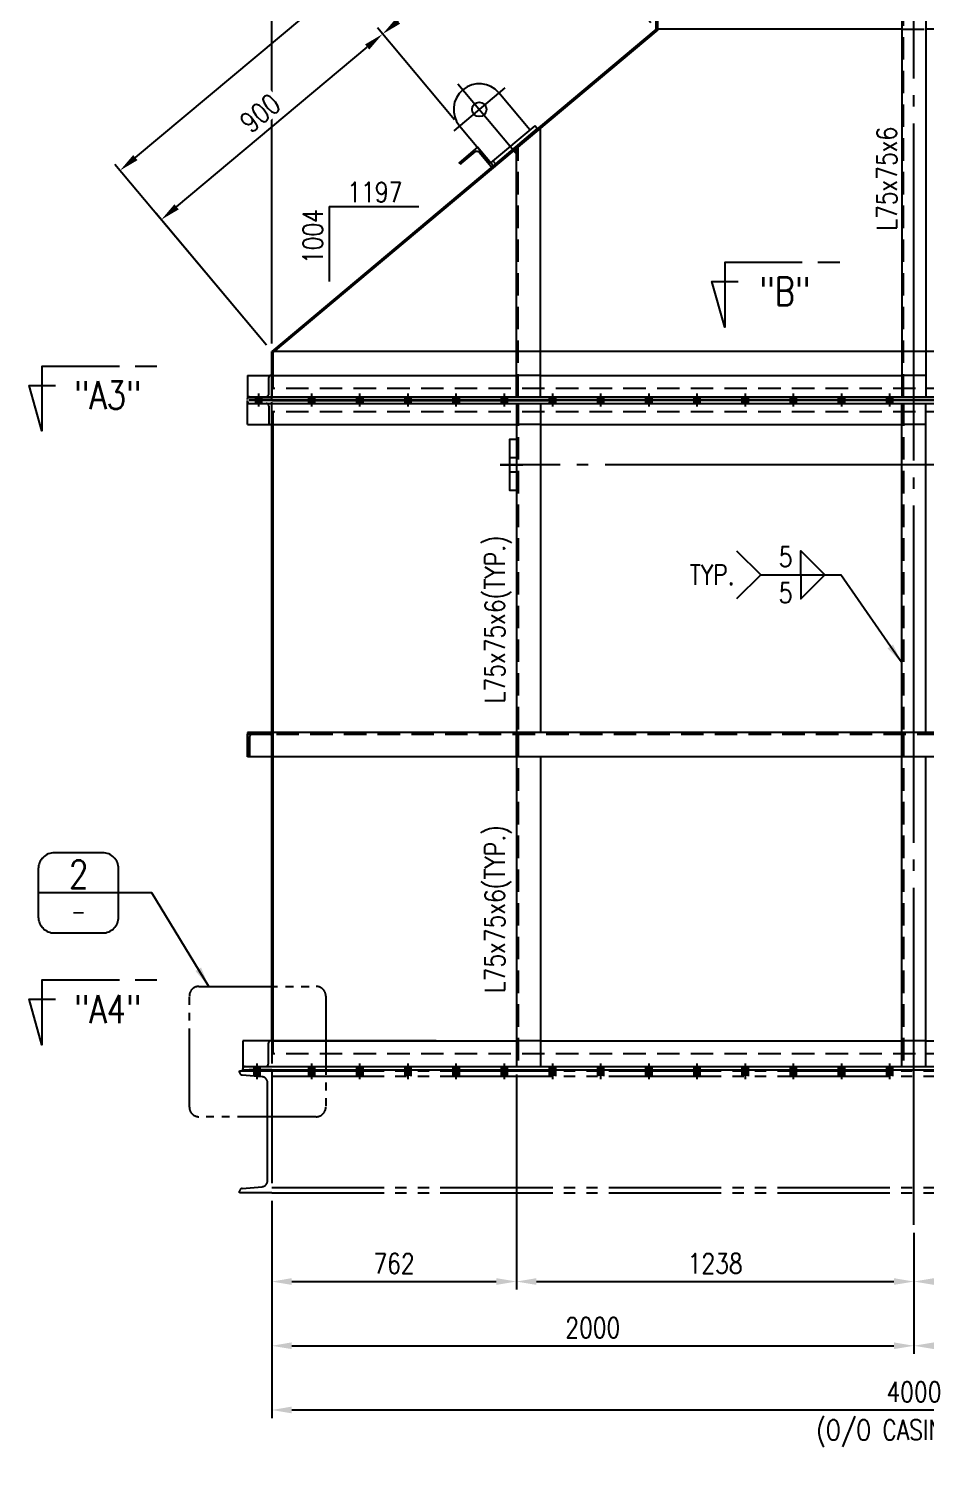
# Model space of a CAD drawing. Header units: millimetres. Extents: x 0 to 134087, y -49114 to 20834.
# Drawn here: x 30949 to 33742, y -42336 to -37818 of the extents above; entities that cross this region are included whole.
import ezdxf
from ezdxf.enums import TextEntityAlignment as Align

# ---------------------------------------------------------------- set-up
doc = ezdxf.new("R2010")
doc.units = ezdxf.units.MM
doc.header["$LTSCALE"] = 35
for name, pattern in [('JNK-CENTER', [34, 30, -1.5, 1, -1.5]), ('JNK-HIDDEN', [3, 2, -1]), ('JNK-PHANTOM', [15, 10, -1, 1, -1, 1, -1]), ('PH2', [15, 10, -1, 1, -1, 1, -1])]:
    doc.linetypes.add(name, pattern=pattern)
for name, color, linetype in [('CEN-R', 1, 'JNK-CENTER'), ('CON-C', 4, 'Continuous'), ('CON-G', 3, 'Continuous'), ('CON-W', 7, 'Continuous'), ('CON-Y', 2, 'Continuous'), ('det', 2, 'PH2'), ('Dim-W', 7, 'Continuous'), ('HID-Y', 2, 'JNK-HIDDEN'), ('PHA-M', 6, 'JNK-PHANTOM'), ('STL-OBJT', 7, 'Continuous'), ('TXT-Y', 2, 'Continuous'), ('TXTD-Y', 2, 'Continuous'), ('TXTN-G', 3, 'Continuous'), ('TXTT-C', 4, 'Continuous')]:
    doc.layers.add(name, color=color, linetype=linetype)
doc.styles.add('SIMPLEX', font='simplex.shx', dxfattribs={"width": 0.8})
doc.dimstyles.new('DIM25', dxfattribs={"dimscale": 25, "dimtxt": 2.5, "dimasz": 2.5, "dimexe": 1, "dimexo": 1, "dimgap": 1, "dimtad": 1, "dimdec": 1, "dimdsep": 46, "dimtxsty": 'SIMPLEX', "dimcen": 0, "dimclrt": 2, "dimazin": 2, "dimtfac": 1, "dimtdec": 1, "dimtix": 1, "dimtmove": 2, "dimatfit": 0, "dimfxl": 0.18, "dimtolj": 1, "dimtzin": 0, "dimarcsym": 0})

# ---------------------------------------------------------------- blocks, each defined once
blk = doc.blocks.new('A$C4895520B')
at = {"layer": 'CEN-R'}
for p, q in [((0, 254), (0, -33.4)), ((104, 150), (-104, 150))]:
    blk.add_line(p, q, dxfattribs=at)
at = {"layer": 'CON-G'}
for p, q in [((-80, 150), (-80, 0)), ((80, 0), (80, 150)), ((99.9, 0), (-80, 0)), ((99.9, -12), (99.9, 0)), ((-70, 0), (-70, -12)), ((99.9, -12), (-70, -12))]:
    blk.add_line(p, q, dxfattribs=at)
blk.add_circle((0, 150), 22.5, dxfattribs=at)
blk.add_arc((0, 150), 80, 0, 180, dxfattribs=at)
blk = doc.blocks.new('*D2397')
at = {"layer": 'DEFPOINTS', "color": 0, "transparency": 16777216}
for p in [(31704.7, -41441.4), (35704.7, -41441.3), (35704.7, -42118.2)]:
    blk.add_point(p, dxfattribs=at)
at = {"layer": 'Dim-W', "color": 0, "lineweight": -2, "transparency": 16777216}
for p, q in [((31704.7, -41466.4), (31704.7, -42143.2)), ((35704.7, -41466.3), (35704.7, -42143.2)), ((31767.2, -42118.2), (35642.2, -42118.2))]:
    blk.add_line(p, q, dxfattribs=at)
at = {"layer": 'Dim-W', "color": 0, "transparency": 16777216}
for points in [[(31767.2, -42107.7), (31767.2, -42128.6), (31704.7, -42118.2)], [(35642.2, -42107.7), (35642.2, -42128.6), (35704.7, -42118.2)]]:
    blk.add_solid(points, dxfattribs=at)
at = {"layer": 'Dim-W', "color": 2, "transparency": 16777216, "char_height": 62.5, "attachment_point": 5, "style": 'SIMPLEX'}
for s, insert in [('\\A1;4000', (33704.7, -42061.9)), ('\\A1;(O/O CASING PL.)', (33704.7, -42190.8))]:
    blk.add_mtext(s, dxfattribs=dict(at, insert=insert))
blk = doc.blocks.new('SECMARK2')
at = {"layer": 'TXTT-C'}
blk.add_line((0, 0), (-2.72, 0), dxfattribs=at)
blk.add_lwpolyline([(-4.67, 0), (-14.32, 0), (-14.32, 8.05), (-15.93, 2.38), (-12.63, 2.38)], dxfattribs=at)
at = {"layer": 'TXTT-C', "style": 'SIMPLEX', "width": 1.17}
blk.add_attdef('TAG', text='', height=3.5, dxfattribs=at).set_placement((-7.82, 1.36), align=Align.CENTER)
blk = doc.blocks.new('*D2288')
at = {"layer": 'DEFPOINTS', "color": 0, "transparency": 16777216}
for p in [(32466.7, -41048.7), (31704.7, -41441.7), (32466.7, -41718.2)]:
    blk.add_point(p, dxfattribs=at)
at = {"layer": 'Dim-W', "color": 0, "lineweight": -2, "transparency": 16777216}
for p, q in [((32466.7, -41073.7), (32466.7, -41743.2)), ((31704.7, -41466.7), (31704.7, -41743.2)), ((31767.2, -41718.2), (32404.2, -41718.2))]:
    blk.add_line(p, q, dxfattribs=at)
at = {"layer": 'Dim-W', "color": 0, "transparency": 16777216}
for points in [[(31767.2, -41707.7), (31767.2, -41728.6), (31704.7, -41718.2)], [(32404.2, -41707.7), (32404.2, -41728.6), (32466.7, -41718.2)]]:
    blk.add_solid(points, dxfattribs=at)
at = {"layer": 'Dim-W', "color": 2, "transparency": 16777216, "insert": (32085.7, -41661.9), "char_height": 62.5, "attachment_point": 5, "style": 'SIMPLEX'}
blk.add_mtext('\\A1;762', dxfattribs=at)
blk = doc.blocks.new('*D2289')
at = {"layer": 'DEFPOINTS', "color": 0, "transparency": 16777216}
for p in [(32466.7, -41048.7), (33704.7, -41541.7), (33704.7, -41718.2)]:
    blk.add_point(p, dxfattribs=at)
at = {"layer": 'Dim-W', "color": 0, "lineweight": -2, "transparency": 16777216}
for p, q in [((32466.7, -41073.7), (32466.7, -41743.2)), ((33704.7, -41566.7), (33704.7, -41743.2)), ((32529.2, -41718.2), (33642.2, -41718.2))]:
    blk.add_line(p, q, dxfattribs=at)
at = {"layer": 'Dim-W', "color": 0, "transparency": 16777216}
for points in [[(32529.2, -41707.7), (32529.2, -41728.6), (32466.7, -41718.2)], [(33642.2, -41707.7), (33642.2, -41728.6), (33704.7, -41718.2)]]:
    blk.add_solid(points, dxfattribs=at)
at = {"layer": 'Dim-W', "color": 2, "transparency": 16777216, "insert": (33085.7, -41661.9), "char_height": 62.5, "attachment_point": 5, "style": 'SIMPLEX'}
blk.add_mtext('\\A1;1238', dxfattribs=at)
blk = doc.blocks.new('*D2291')
at = {"layer": 'DEFPOINTS', "color": 0, "transparency": 16777216}
for p in [(34942.7, -41048.7), (33704.7, -41541.7), (33704.7, -41718.2)]:
    blk.add_point(p, dxfattribs=at)
at = {"layer": 'Dim-W', "color": 0, "lineweight": -2, "transparency": 16777216}
for p, q in [((34942.7, -41073.7), (34942.7, -41743.2)), ((33704.7, -41566.7), (33704.7, -41743.2)), ((34880.2, -41718.2), (33767.2, -41718.2))]:
    blk.add_line(p, q, dxfattribs=at)
at = {"layer": 'Dim-W', "color": 0, "transparency": 16777216}
for points in [[(33767.2, -41707.7), (33767.2, -41728.6), (33704.7, -41718.2)], [(34880.2, -41707.7), (34880.2, -41728.6), (34942.7, -41718.2)]]:
    blk.add_solid(points, dxfattribs=at)
at = {"layer": 'Dim-W', "color": 2, "transparency": 16777216, "insert": (34323.7, -41661.9), "char_height": 62.5, "attachment_point": 5, "style": 'SIMPLEX'}
blk.add_mtext('\\A1;1238', dxfattribs=at)
blk = doc.blocks.new('*D2292')
at = {"layer": 'DEFPOINTS', "color": 0, "transparency": 16777216}
for p in [(31704.7, -41441.7), (33704.7, -41541.7), (33704.7, -41918.2)]:
    blk.add_point(p, dxfattribs=at)
at = {"layer": 'Dim-W', "color": 0, "lineweight": -2, "transparency": 16777216}
for p, q in [((31704.7, -41466.7), (31704.7, -41943.2)), ((33704.7, -41566.7), (33704.7, -41943.2)), ((31767.2, -41918.2), (33642.2, -41918.2))]:
    blk.add_line(p, q, dxfattribs=at)
at = {"layer": 'Dim-W', "color": 0, "transparency": 16777216}
for points in [[(31767.2, -41907.7), (31767.2, -41928.6), (31704.7, -41918.2)], [(33642.2, -41907.7), (33642.2, -41928.6), (33704.7, -41918.2)]]:
    blk.add_solid(points, dxfattribs=at)
at = {"layer": 'Dim-W', "color": 2, "transparency": 16777216, "insert": (32704.7, -41861.9), "char_height": 62.5, "attachment_point": 5, "style": 'SIMPLEX'}
blk.add_mtext('\\A1;2000', dxfattribs=at)
blk = doc.blocks.new('*D2293')
at = {"layer": 'DEFPOINTS', "color": 0, "transparency": 16777216}
for p in [(35704.7, -41441.7), (33704.7, -41541.7), (33704.7, -41918.2)]:
    blk.add_point(p, dxfattribs=at)
at = {"layer": 'Dim-W', "color": 0, "lineweight": -2, "transparency": 16777216}
for p, q in [((35704.7, -41466.7), (35704.7, -41943.2)), ((33704.7, -41566.7), (33704.7, -41943.2)), ((35642.2, -41918.2), (33767.2, -41918.2))]:
    blk.add_line(p, q, dxfattribs=at)
at = {"layer": 'Dim-W', "color": 0, "transparency": 16777216}
for points in [[(33767.2, -41907.7), (33767.2, -41928.6), (33704.7, -41918.2)], [(35642.2, -41907.7), (35642.2, -41928.6), (35704.7, -41918.2)]]:
    blk.add_solid(points, dxfattribs=at)
at = {"layer": 'Dim-W', "color": 2, "transparency": 16777216, "insert": (34704.7, -41861.9), "char_height": 62.5, "attachment_point": 5, "style": 'SIMPLEX'}
blk.add_mtext('\\A1;2000', dxfattribs=at)
blk = doc.blocks.new('*D2294')
at = {"layer": 'DEFPOINTS', "color": 0, "transparency": 16777216}
for p in [(32557.7, -37407.6), (32901.7, -37817.7), (32289.8, -38119.5)]:
    blk.add_point(p, dxfattribs=at)
at = {"layer": 'Dim-W', "color": 0, "lineweight": -2, "transparency": 16777216}
for p, q in [((32885.6, -37798.5), (32541.6, -37388.4)), ((32097.8, -37793.3), (32509.8, -37447.8)), ((32273.7, -38100.3), (32033.9, -37814.3))]:
    blk.add_line(p, q, dxfattribs=at)
at = {"layer": 'Dim-W', "color": 0, "transparency": 16777216}
for points in [[(32503.1, -37439.8), (32516.5, -37455.7), (32557.7, -37407.6)], [(32091.1, -37785.4), (32104.5, -37801.3), (32049.9, -37833.5)]]:
    blk.add_solid(points, dxfattribs=at)
at = {"layer": 'Dim-W', "color": 2, "transparency": 16777216, "insert": (32267.7, -37577.4), "char_height": 62.5, "attachment_point": 5, "rotation": 39.9887, "style": 'SIMPLEX', "bg_fill": 3, "box_fill_scale": 1.1, "bg_fill_color": 256, "bg_fill_true_color": 13158600, "bg_fill_transparency": 0}
blk.add_mtext('\\A1;663', dxfattribs=at)
blk = doc.blocks.new('*D2295')
at = {"layer": 'DEFPOINTS', "color": 0, "transparency": 16777216}
for p in [(32429.2, -37254.4), (32901.7, -37817.7), (31704.7, -38821.7)]:
    blk.add_point(p, dxfattribs=at)
at = {"layer": 'Dim-W', "color": 0, "lineweight": -2, "transparency": 16777216}
for p, q in [((32885.6, -37798.5), (32413.1, -37235.2)), ((31280.1, -38218.2), (32381.3, -37294.5)), ((31688.6, -38802.5), (31216.1, -38239.2))]:
    blk.add_line(p, q, dxfattribs=at)
at = {"layer": 'Dim-W', "color": 0, "transparency": 16777216}
for points in [[(32374.6, -37286.5), (32388, -37302.5), (32429.2, -37254.4)], [(31273.4, -38210.2), (31286.8, -38226.2), (31232.2, -38258.4)]]:
    blk.add_solid(points, dxfattribs=at)
at = {"layer": 'Dim-W', "color": 2, "transparency": 16777216, "insert": (31794.5, -37713.3), "char_height": 62.5, "attachment_point": 5, "rotation": 39.9887, "style": 'SIMPLEX', "bg_fill": 3, "box_fill_scale": 1.1, "bg_fill_color": 256, "bg_fill_true_color": 13158600, "bg_fill_transparency": 0}
blk.add_mtext('\\A1;1562', dxfattribs=at)
blk = doc.blocks.new('det-tag')
at = {"layer": 'CON-Y'}
blk.add_line((5, 0), (-5, 0), dxfattribs=at)
blk.add_lwpolyline([(-3, -5), (3, -5, 0.414214), (5, -3), (5, 3, 0.414214), (3, 5), (-3, 5, 0.414214), (-5, 3), (-5, -3, 0.414214)], format="xyb", close=True, dxfattribs=at)
at = {"layer": 'CON-G', "style": 'SIMPLEX', "width": 0.8}
blk.add_attdef('TAG', text='', height=3.5, dxfattribs=at).set_placement((0.02, 0.58), align=Align.CENTER)
at = {"layer": 'CON-Y', "style": 'SIMPLEX', "width": 0.8}
blk.add_attdef('-8888', text='', height=2, dxfattribs=at).set_placement((0, -3.34), align=Align.CENTER)
blk = doc.blocks.new('*D2301')
at = {"layer": 'DEFPOINTS', "color": 0, "transparency": 16777216}
for p in [(31704.7, -35053.1), (32901.7, -35641.7), (31704.7, -38821.7)]:
    blk.add_point(p, dxfattribs=at)
at = {"layer": 'Dim-W', "color": 0, "lineweight": -2, "transparency": 16777216}
for p, q in [((31704.7, -38796.7), (31704.7, -35028.1)), ((32839.2, -35053.1), (31767.2, -35053.1)), ((32901.7, -35616.7), (32901.7, -35028.1))]:
    blk.add_line(p, q, dxfattribs=at)
at = {"layer": 'Dim-W', "color": 0, "transparency": 16777216}
for points in [[(31767.2, -35042.7), (31767.2, -35063.5), (31704.7, -35053.1)], [(32839.2, -35042.7), (32839.2, -35063.5), (32901.7, -35053.1)]]:
    blk.add_solid(points, dxfattribs=at)
at = {"layer": 'Dim-W', "color": 2, "transparency": 16777216, "insert": (32303.2, -34996.8), "char_height": 62.5, "attachment_point": 5, "style": 'SIMPLEX', "bg_fill": 3, "box_fill_scale": 1.1, "bg_fill_color": 256, "bg_fill_true_color": 13158600, "bg_fill_transparency": 0}
blk.add_mtext('\\A1;1197', dxfattribs=at)
blk = doc.blocks.new('*D2302')
at = {"layer": 'DEFPOINTS', "color": 0, "transparency": 16777216}
for p in [(32049.9, -37833.5), (32289.8, -38119.5), (31704.7, -38821.7)]:
    blk.add_point(p, dxfattribs=at)
at = {"layer": 'Dim-W', "color": 0, "lineweight": -2, "transparency": 16777216}
for p, q in [((32273.7, -38100.3), (32033.9, -37814.3)), ((31408.6, -38371.4), (32002, -37873.7)), ((31688.6, -38802.5), (31344.6, -38392.4))]:
    blk.add_line(p, q, dxfattribs=at)
at = {"layer": 'Dim-W', "color": 0, "transparency": 16777216}
for points in [[(31995.4, -37865.7), (32008.7, -37881.6), (32049.9, -37833.5)], [(31401.9, -38363.4), (31415.3, -38379.4), (31360.7, -38411.6)]]:
    blk.add_solid(points, dxfattribs=at)
at = {"layer": 'Dim-W', "color": 2, "transparency": 16777216, "insert": (31669.2, -38079.4), "char_height": 62.5, "attachment_point": 5, "rotation": 39.9887, "style": 'SIMPLEX', "bg_fill": 3, "box_fill_scale": 1.1, "bg_fill_color": 256, "bg_fill_true_color": 13158600, "bg_fill_transparency": 0}
blk.add_mtext('\\A1;900', dxfattribs=at)

msp = doc.modelspace()

# ---------------------------------------------------------------- hatches: boundary and pattern name
at = {"layer": 'CON-W'}
h = msp.add_hatch(color=256, dxfattribs=at)
h.paths.add_polyline_path([(31674.1806, -38962.6754), (31655.1806, -38962.6754), (31655.1806, -38971.6754), (31674.1806, -38971.6754)])
h.paths.add_polyline_path([(31674.1806, -38974.6754), (31655.1806, -38974.6754), (31655.1806, -38983.6754), (31674.1806, -38983.6754)])
h = msp.add_hatch(color=256, dxfattribs=at)
h.paths.add_polyline_path([(31839.1806, -38962.6754), (31820.1806, -38962.6754), (31820.1806, -38971.6754), (31839.1806, -38971.6754)])
h.paths.add_polyline_path([(31839.1806, -38974.6754), (31820.1806, -38974.6754), (31820.1806, -38983.6754), (31839.1806, -38983.6754)])
h = msp.add_hatch(color=256, dxfattribs=at)
h.paths.add_polyline_path([(31989.1806, -38962.6754), (31970.1806, -38962.6754), (31970.1806, -38971.6754), (31989.1806, -38971.6754)])
h.paths.add_polyline_path([(31989.1806, -38974.6754), (31970.1806, -38974.6754), (31970.1806, -38983.6754), (31989.1806, -38983.6754)])
h = msp.add_hatch(color=256, dxfattribs=at)
h.paths.add_polyline_path([(32139.1806, -38962.6754), (32120.1806, -38962.6754), (32120.1806, -38971.6754), (32139.1806, -38971.6754)])
h.paths.add_polyline_path([(32139.1806, -38974.6754), (32120.1806, -38974.6754), (32120.1806, -38983.6754), (32139.1806, -38983.6754)])
h = msp.add_hatch(color=256, dxfattribs=at)
h.paths.add_polyline_path([(32289.1806, -38962.6754), (32270.1806, -38962.6754), (32270.1806, -38971.6754), (32289.1806, -38971.6754)])
h.paths.add_polyline_path([(32289.1806, -38974.6754), (32270.1806, -38974.6754), (32270.1806, -38983.6754), (32289.1806, -38983.6754)])
h = msp.add_hatch(color=256, dxfattribs=at)
h.paths.add_polyline_path([(32439.1806, -38962.6754), (32420.1806, -38962.6754), (32420.1806, -38971.6754), (32439.1806, -38971.6754)])
h.paths.add_polyline_path([(32439.1806, -38974.6754), (32420.1806, -38974.6754), (32420.1806, -38983.6754), (32439.1806, -38983.6754)])
h = msp.add_hatch(color=256, dxfattribs=at)
h.paths.add_polyline_path([(32589.1806, -38962.6754), (32570.1806, -38962.6754), (32570.1806, -38971.6754), (32589.1806, -38971.6754)])
h.paths.add_polyline_path([(32589.1806, -38974.6754), (32570.1806, -38974.6754), (32570.1806, -38983.6754), (32589.1806, -38983.6754)])
h = msp.add_hatch(color=256, dxfattribs=at)
h.paths.add_polyline_path([(32739.1806, -38962.6754), (32720.1806, -38962.6754), (32720.1806, -38971.6754), (32739.1806, -38971.6754)])
h.paths.add_polyline_path([(32739.1806, -38974.6754), (32720.1806, -38974.6754), (32720.1806, -38983.6754), (32739.1806, -38983.6754)])
h = msp.add_hatch(color=256, dxfattribs=at)
h.paths.add_polyline_path([(32889.1806, -38962.6754), (32870.1806, -38962.6754), (32870.1806, -38971.6754), (32889.1806, -38971.6754)])
h.paths.add_polyline_path([(32889.1806, -38974.6754), (32870.1806, -38974.6754), (32870.1806, -38983.6754), (32889.1806, -38983.6754)])
h = msp.add_hatch(color=256, dxfattribs=at)
h.paths.add_polyline_path([(33039.1806, -38962.6754), (33020.1806, -38962.6754), (33020.1806, -38971.6754), (33039.1806, -38971.6754)])
h.paths.add_polyline_path([(33039.1806, -38974.6754), (33020.1806, -38974.6754), (33020.1806, -38983.6754), (33039.1806, -38983.6754)])
h = msp.add_hatch(color=256, dxfattribs=at)
h.paths.add_polyline_path([(33189.1806, -38962.6754), (33170.1806, -38962.6754), (33170.1806, -38971.6754), (33189.1806, -38971.6754)])
h.paths.add_polyline_path([(33189.1806, -38974.6754), (33170.1806, -38974.6754), (33170.1806, -38983.6754), (33189.1806, -38983.6754)])
h = msp.add_hatch(color=256, dxfattribs=at)
h.paths.add_polyline_path([(33339.1806, -38962.6754), (33320.1806, -38962.6754), (33320.1806, -38971.6754), (33339.1806, -38971.6754)])
h.paths.add_polyline_path([(33339.1806, -38974.6754), (33320.1806, -38974.6754), (33320.1806, -38983.6754), (33339.1806, -38983.6754)])
h = msp.add_hatch(color=256, dxfattribs=at)
h.paths.add_polyline_path([(33489.1806, -38962.6754), (33470.1806, -38962.6754), (33470.1806, -38971.6754), (33489.1806, -38971.6754)])
h.paths.add_polyline_path([(33489.1806, -38974.6754), (33470.1806, -38974.6754), (33470.1806, -38983.6754), (33489.1806, -38983.6754)])
h = msp.add_hatch(color=256, dxfattribs=at)
h.paths.add_polyline_path([(33639.1806, -38962.6754), (33620.1806, -38962.6754), (33620.1806, -38971.6754), (33639.1806, -38971.6754)])
h.paths.add_polyline_path([(33639.1806, -38974.6754), (33620.1806, -38974.6754), (33620.1806, -38983.6754), (33639.1806, -38983.6754)])
at = {"layer": 'Dim-W'}
h = msp.add_hatch(color=256, dxfattribs=at)
h.paths.add_polyline_path([(31659.6806, -41048.6754), (31650.1806, -41048.6754), (31650.1806, -41058.6754), (31659.6806, -41058.6754)])
h.paths.add_polyline_path([(31669.1806, -41048.6754), (31659.6806, -41048.6754), (31659.6806, -41058.6754), (31669.1806, -41058.6754)])
h.paths.add_polyline_path([(31659.6806, -41061.6754), (31650.1806, -41061.6754), (31650.1806, -41078.3504), (31659.6806, -41079.1815)])
h.paths.add_polyline_path([(31669.1806, -41061.6754), (31659.6806, -41061.6754), (31659.6806, -41079.1815), (31669.1806, -41080.0127)])
h = msp.add_hatch(color=256, dxfattribs=at)
h.paths.add_polyline_path([(31829.6806, -41048.6754), (31820.1806, -41048.6754), (31820.1806, -41058.6754), (31829.6806, -41058.6754)])
h.paths.add_polyline_path([(31839.1806, -41048.6754), (31829.6806, -41048.6754), (31829.6806, -41058.6754), (31839.1806, -41058.6754)])
h.paths.add_polyline_path([(31829.6806, -41061.6754), (31820.1806, -41061.6754), (31820.1806, -41078.1754), (31829.6806, -41078.1754)])
h.paths.add_polyline_path([(31839.1806, -41061.6754), (31829.6806, -41061.6754), (31829.6806, -41078.1754), (31839.1806, -41078.1754)])
h = msp.add_hatch(color=256, dxfattribs=at)
h.paths.add_polyline_path([(31979.6806, -41048.6754), (31970.1806, -41048.6754), (31970.1806, -41058.6754), (31979.6806, -41058.6754)])
h.paths.add_polyline_path([(31989.1806, -41048.6754), (31979.6806, -41048.6754), (31979.6806, -41058.6754), (31989.1806, -41058.6754)])
h.paths.add_polyline_path([(31979.6806, -41061.6754), (31970.1806, -41061.6754), (31970.1806, -41078.1754), (31979.6806, -41078.1754)])
h.paths.add_polyline_path([(31989.1806, -41061.6754), (31979.6806, -41061.6754), (31979.6806, -41078.1754), (31989.1806, -41078.1754)])
h = msp.add_hatch(color=256, dxfattribs=at)
h.paths.add_polyline_path([(32129.6806, -41048.6754), (32120.1806, -41048.6754), (32120.1806, -41058.6754), (32129.6806, -41058.6754)])
h.paths.add_polyline_path([(32139.1806, -41048.6754), (32129.6806, -41048.6754), (32129.6806, -41058.6754), (32139.1806, -41058.6754)])
h.paths.add_polyline_path([(32129.6806, -41061.6754), (32120.1806, -41061.6754), (32120.1806, -41078.1754), (32129.6806, -41078.1754)])
h.paths.add_polyline_path([(32139.1806, -41061.6754), (32129.6806, -41061.6754), (32129.6806, -41078.1754), (32139.1806, -41078.1754)])
h = msp.add_hatch(color=256, dxfattribs=at)
h.paths.add_polyline_path([(32279.6806, -41048.6754), (32270.1806, -41048.6754), (32270.1806, -41058.6754), (32279.6806, -41058.6754)])
h.paths.add_polyline_path([(32289.1806, -41048.6754), (32279.6806, -41048.6754), (32279.6806, -41058.6754), (32289.1806, -41058.6754)])
h.paths.add_polyline_path([(32279.6806, -41061.6754), (32270.1806, -41061.6754), (32270.1806, -41078.1754), (32279.6806, -41078.1754)])
h.paths.add_polyline_path([(32289.1806, -41061.6754), (32279.6806, -41061.6754), (32279.6806, -41078.1754), (32289.1806, -41078.1754)])
h = msp.add_hatch(color=256, dxfattribs=at)
h.paths.add_polyline_path([(32429.6806, -41048.6754), (32420.1806, -41048.6754), (32420.1806, -41058.6754), (32429.6806, -41058.6754)])
h.paths.add_polyline_path([(32439.1806, -41048.6754), (32429.6806, -41048.6754), (32429.6806, -41058.6754), (32439.1806, -41058.6754)])
h.paths.add_polyline_path([(32429.6806, -41061.6754), (32420.1806, -41061.6754), (32420.1806, -41078.1754), (32429.6806, -41078.1754)])
h.paths.add_polyline_path([(32439.1806, -41061.6754), (32429.6806, -41061.6754), (32429.6806, -41078.1754), (32439.1806, -41078.1754)])
h = msp.add_hatch(color=256, dxfattribs=at)
h.paths.add_polyline_path([(32579.6806, -41048.6754), (32570.1806, -41048.6754), (32570.1806, -41058.6754), (32579.6806, -41058.6754)])
h.paths.add_polyline_path([(32589.1806, -41048.6754), (32579.6806, -41048.6754), (32579.6806, -41058.6754), (32589.1806, -41058.6754)])
h.paths.add_polyline_path([(32579.6806, -41061.6754), (32570.1806, -41061.6754), (32570.1806, -41078.1754), (32579.6806, -41078.1754)])
h.paths.add_polyline_path([(32589.1806, -41061.6754), (32579.6806, -41061.6754), (32579.6806, -41078.1754), (32589.1806, -41078.1754)])
h = msp.add_hatch(color=256, dxfattribs=at)
h.paths.add_polyline_path([(32729.6806, -41048.6754), (32720.1806, -41048.6754), (32720.1806, -41058.6754), (32729.6806, -41058.6754)])
h.paths.add_polyline_path([(32739.1806, -41048.6754), (32729.6806, -41048.6754), (32729.6806, -41058.6754), (32739.1806, -41058.6754)])
h.paths.add_polyline_path([(32729.6806, -41061.6754), (32720.1806, -41061.6754), (32720.1806, -41078.1754), (32729.6806, -41078.1754)])
h.paths.add_polyline_path([(32739.1806, -41061.6754), (32729.6806, -41061.6754), (32729.6806, -41078.1754), (32739.1806, -41078.1754)])
h = msp.add_hatch(color=256, dxfattribs=at)
h.paths.add_polyline_path([(32879.6806, -41048.6754), (32870.1806, -41048.6754), (32870.1806, -41058.6754), (32879.6806, -41058.6754)])
h.paths.add_polyline_path([(32889.1806, -41048.6754), (32879.6806, -41048.6754), (32879.6806, -41058.6754), (32889.1806, -41058.6754)])
h.paths.add_polyline_path([(32879.6806, -41061.6754), (32870.1806, -41061.6754), (32870.1806, -41078.1754), (32879.6806, -41078.1754)])
h.paths.add_polyline_path([(32889.1806, -41061.6754), (32879.6806, -41061.6754), (32879.6806, -41078.1754), (32889.1806, -41078.1754)])
h = msp.add_hatch(color=256, dxfattribs=at)
h.paths.add_polyline_path([(33029.6806, -41048.6754), (33020.1806, -41048.6754), (33020.1806, -41058.6754), (33029.6806, -41058.6754)])
h.paths.add_polyline_path([(33039.1806, -41048.6754), (33029.6806, -41048.6754), (33029.6806, -41058.6754), (33039.1806, -41058.6754)])
h.paths.add_polyline_path([(33029.6806, -41061.6754), (33020.1806, -41061.6754), (33020.1806, -41078.1754), (33029.6806, -41078.1754)])
h.paths.add_polyline_path([(33039.1806, -41061.6754), (33029.6806, -41061.6754), (33029.6806, -41078.1754), (33039.1806, -41078.1754)])
h = msp.add_hatch(color=256, dxfattribs=at)
h.paths.add_polyline_path([(33179.6806, -41048.6754), (33170.1806, -41048.6754), (33170.1806, -41058.6754), (33179.6806, -41058.6754)])
h.paths.add_polyline_path([(33189.1806, -41048.6754), (33179.6806, -41048.6754), (33179.6806, -41058.6754), (33189.1806, -41058.6754)])
h.paths.add_polyline_path([(33179.6806, -41061.6754), (33170.1806, -41061.6754), (33170.1806, -41078.1754), (33179.6806, -41078.1754)])
h.paths.add_polyline_path([(33189.1806, -41061.6754), (33179.6806, -41061.6754), (33179.6806, -41078.1754), (33189.1806, -41078.1754)])
h = msp.add_hatch(color=256, dxfattribs=at)
h.paths.add_polyline_path([(33329.6806, -41048.6754), (33320.1806, -41048.6754), (33320.1806, -41058.6754), (33329.6806, -41058.6754)])
h.paths.add_polyline_path([(33339.1806, -41048.6754), (33329.6806, -41048.6754), (33329.6806, -41058.6754), (33339.1806, -41058.6754)])
h.paths.add_polyline_path([(33329.6806, -41061.6754), (33320.1806, -41061.6754), (33320.1806, -41078.1754), (33329.6806, -41078.1754)])
h.paths.add_polyline_path([(33339.1806, -41061.6754), (33329.6806, -41061.6754), (33329.6806, -41078.1754), (33339.1806, -41078.1754)])
h = msp.add_hatch(color=256, dxfattribs=at)
h.paths.add_polyline_path([(33479.6806, -41048.6754), (33470.1806, -41048.6754), (33470.1806, -41058.6754), (33479.6806, -41058.6754)])
h.paths.add_polyline_path([(33489.1806, -41048.6754), (33479.6806, -41048.6754), (33479.6806, -41058.6754), (33489.1806, -41058.6754)])
h.paths.add_polyline_path([(33479.6806, -41061.6754), (33470.1806, -41061.6754), (33470.1806, -41078.1754), (33479.6806, -41078.1754)])
h.paths.add_polyline_path([(33489.1806, -41061.6754), (33479.6806, -41061.6754), (33479.6806, -41078.1754), (33489.1806, -41078.1754)])
h = msp.add_hatch(color=256, dxfattribs=at)
h.paths.add_polyline_path([(33629.6806, -41048.6754), (33620.1806, -41048.6754), (33620.1806, -41058.6754), (33629.6806, -41058.6754)])
h.paths.add_polyline_path([(33639.1806, -41048.6754), (33629.6806, -41048.6754), (33629.6806, -41058.6754), (33639.1806, -41058.6754)])
h.paths.add_polyline_path([(33629.6806, -41061.6754), (33620.1806, -41061.6754), (33620.1806, -41078.1754), (33629.6806, -41078.1754)])
h.paths.add_polyline_path([(33639.1806, -41061.6754), (33629.6806, -41061.6754), (33629.6806, -41078.1754), (33639.1806, -41078.1754)])

# ---------------------------------------------------------------- linework, layer by layer
for points in [[(33352.4913, -39517.61), (33352.4913, -39442.61), (33427.4913, -39517.61)], [(33352.4913, -39517.61), (33352.4913, -39592.61), (33427.4913, -39517.61)]]:
    msp.add_lwpolyline(points)
at = {"layer": 'CEN-R'}
for p, q in [((33704.6806, -41541.6754), (33704.6806, -35466.6754)), ((31664.6806, -38993.6754), (31664.6806, -38952.6754)), ((31829.6806, -38993.6754), (31829.6806, -38952.6754)), ((31979.6806, -38993.6754), (31979.6806, -38952.6754)), ((32129.6806, -38993.6754), (32129.6806, -38952.6754)), ((32279.6806, -38993.6754), (32279.6806, -38952.6754)), ((32429.6806, -38993.6754), (32429.6806, -38952.6754)), ((32579.6806, -38993.6754), (32579.6806, -38952.6754)), ((32729.6806, -38993.6754), (32729.6806, -38952.6754)), ((32879.6806, -38993.6754), (32879.6806, -38952.6754)), ((33029.6806, -38993.6754), (33029.6806, -38952.6754)), ((33179.6806, -38993.6754), (33179.6806, -38952.6754)), ((33329.6806, -38993.6754), (33329.6806, -38952.6754)), ((33479.6806, -38993.6754), (33479.6806, -38952.6754)), ((33629.6806, -38993.6754), (33629.6806, -38952.6754)), ((32416.6806, -39174.6754), (32486.6806, -39174.6754)), ((34982.6806, -39174.6754), (32416.6806, -39174.6754)), ((31659.6806, -41087.6754), (31659.6806, -41039.6754)), ((31829.6806, -41088.1754), (31829.6806, -41039.6754)), ((31979.6806, -41088.1754), (31979.6806, -41039.6754)), ((32129.6806, -41088.1754), (32129.6806, -41039.6754)), ((32279.6806, -41088.1754), (32279.6806, -41039.6754)), ((32429.6806, -41088.1754), (32429.6806, -41039.6754)), ((32579.6806, -41088.1754), (32579.6806, -41039.6754)), ((32729.6806, -41088.1754), (32729.6806, -41039.6754)), ((32879.6806, -41088.1754), (32879.6806, -41039.6754)), ((33029.6806, -41088.1754), (33029.6806, -41039.6754)), ((33179.6806, -41088.1754), (33179.6806, -41039.6754)), ((33329.6806, -41088.1754), (33329.6806, -41039.6754)), ((33479.6806, -41088.1754), (33479.6806, -41039.6754)), ((33629.6806, -41088.1754), (33629.6806, -41039.6754))]:
    msp.add_line(p, q, dxfattribs=at)
at = {"layer": 'CON-G'}
for p, q in [((33666.6806, -37626.6754), (33666.6806, -38962.6754)), ((33741.6806, -37626.6754), (33741.6806, -38962.6754)), ((32901.6806, -37817.6754), (32901.6806, -37692.6754)), ((32906.6806, -37820.0075), (32906.6806, -37692.6754)), ((32901.6806, -37817.6754), (31704.6806, -38821.6754)), ((33666.6806, -37817.6754), (32901.6806, -37817.6754)), ((34507.6806, -37817.6754), (33741.6806, -37817.6754)), ((32906.6806, -37820.0075), (31709.6806, -38824.0075)), ((32541.6806, -38962.6754), (32541.6806, -38119.6303)), ((32466.6806, -38962.6754), (32466.6806, -38182.5376)), ((31704.6806, -38971.6754), (31704.6806, -38821.6754)), ((32466.6806, -38821.6754), (31704.6806, -38821.6754)), ((31709.6806, -38896.6754), (31709.6806, -38824.0075)), ((33666.6806, -38821.6754), (32541.6806, -38821.6754)), ((34113.6184, -38821.6754), (33741.6806, -38821.6754)), ((31629.6806, -38896.6754), (32466.6806, -38896.6754)), ((31629.6806, -38896.6754), (31629.6806, -38971.6754)), ((32541.6806, -38896.6754), (33666.6806, -38896.6754)), ((31704.6806, -38936.6754), (31709.6806, -38936.6754)), ((31629.6806, -38962.6754), (35279.6806, -38962.6754)), ((31629.6806, -39049.6754), (31629.6806, -38974.6754)), ((31629.6806, -38983.6754), (35279.6806, -38983.6754)), ((31704.6806, -38962.6754), (35704.6806, -38962.6754)), ((31704.6806, -38971.6754), (35704.6806, -38971.6754)), ((35704.6806, -38974.6754), (31704.6806, -38974.6754)), ((35598.6616, -38974.6754), (31704.6806, -38974.6754)), ((31704.6806, -38974.6754), (32564.6806, -38974.6754)), ((31704.6806, -38983.6754), (35704.6806, -38983.6754)), ((32466.6806, -38983.6754), (32466.6806, -40008.6754)), ((32541.6806, -38983.6754), (32541.6806, -40008.6754)), ((33666.6806, -40008.6754), (33666.6806, -38983.6754)), ((33741.6806, -40008.6754), (33741.6806, -38983.6754)), ((31704.6806, -40968.6754), (31704.6806, -39009.6754)), ((31629.6806, -39049.6754), (32466.6806, -39049.6754)), ((31709.6806, -40968.6754), (31709.6806, -39049.6754)), ((32541.6806, -39049.6754), (33666.6806, -39049.6754)), ((35779.6806, -40008.6754), (31629.6806, -40008.6754)), ((31629.6806, -40008.6754), (31629.6806, -40083.6754)), ((35779.6806, -40083.6754), (31629.6806, -40083.6754)), ((32466.6806, -40083.6754), (32466.6806, -41048.6754)), ((32541.6806, -40083.6754), (32541.6806, -41048.6754)), ((33666.6806, -41048.6754), (33666.6806, -40083.6754)), ((33741.6806, -41048.6754), (33741.6806, -40083.6754)), ((32216.6806, -40968.6754), (31614.6806, -40968.6754)), ((31614.6806, -40968.6754), (31614.6806, -41058.6754)), ((31704.6806, -40968.6754), (32466.6806, -40968.6754)), ((32541.6806, -40968.6754), (33666.6806, -40968.6754)), ((33741.6806, -40968.6754), (34867.6806, -40968.6754)), ((31614.6806, -41048.6754), (35794.6806, -41048.6754)), ((31614.6806, -41058.6754), (35794.6806, -41058.6754))]:
    msp.add_line(p, q, dxfattribs=at)
msp.add_lwpolyline([(32345.7032, -38186.1196), (32288.2404, -38234.3174), (32289.5256, -38235.8497, 0.414213562), (32295.1609, -38236.3438), (32338.4495, -38200.0349, -0.414213562), (32350.4244, -38201.0849), (32386.7334, -38244.3736, 0.414213562), (32392.3686, -38244.8677), (32393.9009, -38243.5825)], format="xyb", close=True, dxfattribs=at)
msp.add_lwpolyline([(32466.6806, -39094.6754), (32466.6806, -39254.6754), (32446.6806, -39254.6754), (32446.6806, -39094.6754)], close=True, dxfattribs=at)
at = {"layer": 'CON-W'}
msp.add_line((33227.4913, -39517.61), (33477.4913, -39517.61), dxfattribs=at)
msp.add_lwpolyline([(33152.4913, -39442.61), (33227.4913, -39517.61), (33152.4913, -39592.61)], dxfattribs=at)
at = {"layer": 'det', "ltscale": 0.7}
msp.add_lwpolyline([(31478.3075, -40799.0925), (31843.2223, -40799.0925, -0.414213562), (31873.2223, -40829.0925), (31873.2223, -41175.0268, -0.414213562), (31843.2223, -41205.0268), (31478.3075, -41205.0268, -0.414213562), (31448.3075, -41175.0268), (31448.3075, -40829.0925, -0.414213562)], format="xyb", close=True, dxfattribs=at)
at = {"layer": 'HID-Y'}
for p, q in [((33672.6806, -38962.6754), (33672.6806, -37626.6754)), ((33666.6806, -37817.6754), (33741.6806, -37817.6754)), ((32472.6806, -38962.6754), (32472.6806, -38177.505)), ((32541.6806, -38821.6754), (32466.6806, -38821.6754)), ((33741.6806, -38821.6754), (33666.6806, -38821.6754)), ((31709.6806, -38936.6754), (31709.6806, -38896.6754)), ((32541.6806, -38896.6754), (32466.6806, -38896.6754)), ((33741.6806, -38896.6754), (33666.6806, -38896.6754)), ((35704.6806, -38936.6754), (31704.6806, -38936.6754)), ((31655.1806, -38971.6754), (31655.1806, -38962.6754)), ((31655.1806, -38983.6754), (31655.1806, -38974.6754)), ((31674.1806, -38971.6754), (31674.1806, -38962.6754)), ((31674.1806, -38983.6754), (31674.1806, -38974.6754)), ((31820.1806, -38971.6754), (31820.1806, -38962.6754)), ((31820.1806, -38983.6754), (31820.1806, -38974.6754)), ((31839.1806, -38971.6754), (31839.1806, -38962.6754)), ((31839.1806, -38983.6754), (31839.1806, -38974.6754)), ((31970.1806, -38971.6754), (31970.1806, -38962.6754)), ((31970.1806, -38983.6754), (31970.1806, -38974.6754)), ((31989.1806, -38971.6754), (31989.1806, -38962.6754)), ((31989.1806, -38983.6754), (31989.1806, -38974.6754)), ((32120.1806, -38971.6754), (32120.1806, -38962.6754)), ((32120.1806, -38983.6754), (32120.1806, -38974.6754)), ((32139.1806, -38971.6754), (32139.1806, -38962.6754)), ((32139.1806, -38983.6754), (32139.1806, -38974.6754)), ((32270.1806, -38971.6754), (32270.1806, -38962.6754)), ((32270.1806, -38983.6754), (32270.1806, -38974.6754)), ((32289.1806, -38971.6754), (32289.1806, -38962.6754)), ((32289.1806, -38983.6754), (32289.1806, -38974.6754)), ((32420.1806, -38971.6754), (32420.1806, -38962.6754)), ((32420.1806, -38983.6754), (32420.1806, -38974.6754)), ((32439.1806, -38971.6754), (32439.1806, -38962.6754)), ((32439.1806, -38983.6754), (32439.1806, -38974.6754)), ((32472.6806, -38983.6754), (32472.6806, -40008.6754)), ((32570.1806, -38971.6754), (32570.1806, -38962.6754)), ((32570.1806, -38983.6754), (32570.1806, -38974.6754)), ((32589.1806, -38971.6754), (32589.1806, -38962.6754)), ((32589.1806, -38983.6754), (32589.1806, -38974.6754)), ((32720.1806, -38971.6754), (32720.1806, -38962.6754)), ((32720.1806, -38983.6754), (32720.1806, -38974.6754)), ((32739.1806, -38971.6754), (32739.1806, -38962.6754)), ((32739.1806, -38983.6754), (32739.1806, -38974.6754)), ((32870.1806, -38971.6754), (32870.1806, -38962.6754)), ((32870.1806, -38983.6754), (32870.1806, -38974.6754)), ((32889.1806, -38971.6754), (32889.1806, -38962.6754)), ((32889.1806, -38983.6754), (32889.1806, -38974.6754)), ((33020.1806, -38971.6754), (33020.1806, -38962.6754)), ((33020.1806, -38983.6754), (33020.1806, -38974.6754)), ((33039.1806, -38971.6754), (33039.1806, -38962.6754)), ((33039.1806, -38983.6754), (33039.1806, -38974.6754)), ((33170.1806, -38971.6754), (33170.1806, -38962.6754)), ((33170.1806, -38983.6754), (33170.1806, -38974.6754)), ((33189.1806, -38971.6754), (33189.1806, -38962.6754)), ((33189.1806, -38983.6754), (33189.1806, -38974.6754)), ((33320.1806, -38971.6754), (33320.1806, -38962.6754)), ((33320.1806, -38983.6754), (33320.1806, -38974.6754)), ((33339.1806, -38971.6754), (33339.1806, -38962.6754)), ((33339.1806, -38983.6754), (33339.1806, -38974.6754)), ((33470.1806, -38971.6754), (33470.1806, -38962.6754)), ((33470.1806, -38983.6754), (33470.1806, -38974.6754)), ((33489.1806, -38971.6754), (33489.1806, -38962.6754)), ((33489.1806, -38983.6754), (33489.1806, -38974.6754)), ((33620.1806, -38971.6754), (33620.1806, -38962.6754)), ((33620.1806, -38983.6754), (33620.1806, -38974.6754)), ((33639.1806, -38971.6754), (33639.1806, -38962.6754)), ((33639.1806, -38983.6754), (33639.1806, -38974.6754)), ((33672.6806, -38983.6754), (33672.6806, -40008.6754)), ((35704.6806, -39009.6754), (31704.6806, -39009.6754)), ((31709.6806, -39049.6754), (31709.6806, -39009.6754)), ((32541.6806, -39049.6754), (32466.6806, -39049.6754)), ((33741.6806, -39049.6754), (33666.6806, -39049.6754)), ((32446.6806, -39152.1754), (32466.6806, -39152.1754)), ((32446.6806, -39197.1754), (32466.6806, -39197.1754)), ((35779.6806, -40014.6754), (31629.6806, -40014.6754)), ((31704.6806, -40083.6754), (31704.6806, -40008.6754)), ((31709.6806, -40083.6754), (31709.6806, -40008.6754)), ((32466.6806, -40083.6754), (32466.6806, -40014.6754)), ((32472.6806, -40014.6754), (32472.6806, -41048.6754)), ((33666.6806, -40083.6754), (33666.6806, -40014.6754)), ((33672.6806, -40014.6754), (33672.6806, -41048.6754)), ((31709.6806, -41008.6754), (31709.6806, -40968.6754)), ((32541.6806, -40968.6754), (32466.6806, -40968.6754)), ((33741.6806, -40968.6754), (33666.6806, -40968.6754)), ((35704.6806, -41008.6754), (31704.6806, -41008.6754)), ((31650.1806, -41058.6754), (31650.1806, -41048.6754)), ((31650.1806, -41078.3504), (31650.1806, -41061.6754)), ((31669.1806, -41058.6754), (31669.1806, -41048.6754)), ((31669.1806, -41080.0127), (31669.1806, -41061.6754)), ((31820.1806, -41058.6754), (31820.1806, -41048.6754)), ((31820.1806, -41078.1754), (31820.1806, -41061.6754)), ((31839.1806, -41058.6754), (31839.1806, -41048.6754)), ((31839.1806, -41078.1754), (31839.1806, -41061.6754)), ((31970.1806, -41058.6754), (31970.1806, -41048.6754)), ((31970.1806, -41078.1754), (31970.1806, -41061.6754)), ((31989.1806, -41058.6754), (31989.1806, -41048.6754)), ((31989.1806, -41078.1754), (31989.1806, -41061.6754)), ((32120.1806, -41058.6754), (32120.1806, -41048.6754)), ((32120.1806, -41078.1754), (32120.1806, -41061.6754)), ((32139.1806, -41058.6754), (32139.1806, -41048.6754)), ((32139.1806, -41078.1754), (32139.1806, -41061.6754)), ((32270.1806, -41058.6754), (32270.1806, -41048.6754)), ((32270.1806, -41078.1754), (32270.1806, -41061.6754)), ((32289.1806, -41058.6754), (32289.1806, -41048.6754)), ((32289.1806, -41078.1754), (32289.1806, -41061.6754)), ((32420.1806, -41058.6754), (32420.1806, -41048.6754)), ((32420.1806, -41078.1754), (32420.1806, -41061.6754)), ((32439.1806, -41058.6754), (32439.1806, -41048.6754)), ((32439.1806, -41078.1754), (32439.1806, -41061.6754)), ((32570.1806, -41058.6754), (32570.1806, -41048.6754)), ((32570.1806, -41078.1754), (32570.1806, -41061.6754)), ((32589.1806, -41058.6754), (32589.1806, -41048.6754)), ((32589.1806, -41078.1754), (32589.1806, -41061.6754)), ((32720.1806, -41058.6754), (32720.1806, -41048.6754)), ((32720.1806, -41078.1754), (32720.1806, -41061.6754)), ((32739.1806, -41058.6754), (32739.1806, -41048.6754)), ((32739.1806, -41078.1754), (32739.1806, -41061.6754)), ((32870.1806, -41058.6754), (32870.1806, -41048.6754)), ((32870.1806, -41078.1754), (32870.1806, -41061.6754)), ((32889.1806, -41058.6754), (32889.1806, -41048.6754)), ((32889.1806, -41078.1754), (32889.1806, -41061.6754)), ((33020.1806, -41058.6754), (33020.1806, -41048.6754)), ((33020.1806, -41078.1754), (33020.1806, -41061.6754)), ((33039.1806, -41058.6754), (33039.1806, -41048.6754)), ((33039.1806, -41078.1754), (33039.1806, -41061.6754)), ((33170.1806, -41058.6754), (33170.1806, -41048.6754)), ((33170.1806, -41078.1754), (33170.1806, -41061.6754)), ((33189.1806, -41058.6754), (33189.1806, -41048.6754)), ((33189.1806, -41078.1754), (33189.1806, -41061.6754)), ((33320.1806, -41058.6754), (33320.1806, -41048.6754)), ((33320.1806, -41078.1754), (33320.1806, -41061.6754)), ((33339.1806, -41058.6754), (33339.1806, -41048.6754)), ((33339.1806, -41078.1754), (33339.1806, -41061.6754)), ((33470.1806, -41058.6754), (33470.1806, -41048.6754)), ((33470.1806, -41078.1754), (33470.1806, -41061.6754)), ((33489.1806, -41058.6754), (33489.1806, -41048.6754)), ((33489.1806, -41078.1754), (33489.1806, -41061.6754)), ((33620.1806, -41058.6754), (33620.1806, -41048.6754)), ((33620.1806, -41078.1754), (33620.1806, -41061.6754)), ((33639.1806, -41058.6754), (33639.1806, -41048.6754)), ((33639.1806, -41078.1754), (33639.1806, -41061.6754))]:
    msp.add_line(p, q, dxfattribs=at)
for points in [[(31704.6806, -38971.6754), (31629.6806, -38971.6754), (31629.6806, -38968.6754, -0.414213562), (31635.6806, -38962.6754), (31687.1806, -38962.6754, 0.414213562), (31695.6806, -38954.1754), (31695.6806, -38902.6754, -0.414213562), (31701.6806, -38896.6754), (31704.6806, -38896.6754)], [(31704.6806, -38974.6754), (31629.6806, -38974.6754), (31629.6806, -38977.6754, 0.414213562), (31635.6806, -38983.6754), (31687.1806, -38983.6754, -0.414213562), (31695.6806, -38992.1754), (31695.6806, -39043.6754, 0.414213562), (31701.6806, -39049.6754), (31704.6806, -39049.6754)], [(31629.6806, -40008.6754), (31704.6806, -40008.6754), (31704.6806, -40010.6754, -0.414213562), (31700.6806, -40014.6754), (31644.1806, -40014.6754, 0.414213562), (31635.6806, -40023.1754), (31635.6806, -40079.6754, -0.414213562), (31631.6806, -40083.6754), (31629.6806, -40083.6754)], [(31704.6806, -41058.6754), (31614.6806, -41058.6754), (31614.6806, -41055.6754, -0.414213562), (31621.6806, -41048.6754), (31684.6806, -41048.6754, 0.414213562), (31694.6806, -41038.6754), (31694.6806, -40975.6754, -0.414213562), (31701.6806, -40968.6754), (31704.6806, -40968.6754)]]:
    msp.add_lwpolyline(points, format="xyb", close=True, dxfattribs=at)
at = {"layer": 'PHA-M'}
for p, q in [((31704.6806, -41061.6754), (35704.6806, -41061.6754)), ((31704.6806, -41078.1754), (35704.6806, -41078.1754)), ((31704.6806, -41425.1754), (35704.6806, -41425.1754)), ((31704.6806, -41441.6754), (35704.6806, -41441.6754))]:
    msp.add_line(p, q, dxfattribs=at)
msp.add_lwpolyline([(31704.6806, -41061.6754), (31704.6806, -41441.6754), (31604.6806, -41441.6754), (31604.6806, -41437.2281, -0.388878732), (31612.8962, -41428.2624), (31675.2494, -41422.8072, 0.388878732), (31691.6806, -41404.8757), (31691.6806, -41098.4751, 0.388878732), (31675.2494, -41080.5436), (31612.8962, -41075.0884, -0.388878732), (31604.6806, -41066.1227), (31604.6806, -41061.6754)], format="xyb", close=True, dxfattribs=at)
at = {"layer": 'STL-OBJT'}
for q in [(31884.0035, -38604.0795), (32162.8506, -38370.1928)]:
    msp.add_line((31884.0035, -38370.1928), q, dxfattribs=at)

# ---------------------------------------------------------------- block references
at = {"rotation": 39.98869908699503}
msp.add_blockref('A$C4895520B', (32447.483, -38182.9775), dxfattribs=at)
at = {"layer": 'CON-W'}
ref = msp.add_blockref('SECMARK2', (33473.5534, -38544.5604), dxfattribs=dict(at, xscale=-25, yscale=25, zscale=25, rotation=180))
ref.add_attrib('TAG', '"B"', (33222.765, -38678.2271), dxfattribs={"layer": 'CON-C', "height": 87.5, "style": 'SIMPLEX', "width": 0.8})
ref = msp.add_blockref('SECMARK2', (31347.36, -38868.1841), dxfattribs=dict(at, xscale=-25, yscale=25, zscale=25, rotation=180))
ref.add_attrib('TAG', '"A3"', (31088.7584, -39001.8508), dxfattribs={"layer": 'CON-C', "height": 87.5, "style": 'SIMPLEX', "width": 0.8})
ref = msp.add_blockref('SECMARK2', (31347.36, -40779.714), dxfattribs=dict(at, xscale=-25, yscale=25, zscale=25, rotation=180))
ref.add_attrib('TAG', '"A4"', (31088.7584, -40913.3807), dxfattribs={"layer": 'CON-C', "height": 87.5, "style": 'SIMPLEX', "width": 0.8})
at = {"layer": 'det', "ltscale": 0.7}
ref = msp.add_blockref('det-tag', (31103.0267, -40507.7475), dxfattribs=dict(at, xscale=25, yscale=25, zscale=25))
ref.add_attrib('TAG', '2', dxfattribs={"layer": 'TXTN-G', "height": 87.5, "style": 'SIMPLEX', "width": 0.8}).set_placement((31103.6101, -40493.2475), align=Align.CENTER)
ref.add_attrib('-8888', '-', dxfattribs={"layer": 'TXTD-Y', "height": 50, "style": 'SIMPLEX', "width": 0.8}).set_placement((31103.0267, -40591.2475), align=Align.CENTER)

# ---------------------------------------------------------------- texts
at = {"layer": 'CON-Y', "style": 'SIMPLEX', "width": 0.8}
for s, p in [('L75x75x6', (33651.3105, -38445.6068)), ('1004', (31864.279, -38549.8265)), ('L75x75x6(TYP.)', (32430.7351, -39917.0969)), ('L75x75x6(TYP.)', (32430.7351, -40819.8651))]:
    msp.add_text(s, height=62.5, rotation=90, dxfattribs=at).set_placement(p)
msp.add_text('1197', height=62.5, dxfattribs=at).set_placement((31940.2689, -38356.8023))
at = {"layer": 'TXT-Y', "style": 'SIMPLEX', "width": 0.8}
for p in [(33283.7413, -39492.61), (33283.7413, -39605.11)]:
    msp.add_text('5', height=62.5, dxfattribs=at).set_placement(p)
msp.add_text('TYP.', height=62.5, dxfattribs=at).set_placement((33006.535, -39517.11), align=Align.MIDDLE_LEFT)

# ---------------------------------------------------------------- dimensions: what is measured, and where the dimension line sits
at = {"layer": 'Dim-W'}
for base, p1, p2, picture, middle in [((32466.6806, -41718.16), (31704.6806, -41441.6754), (32466.6806, -41048.6754), '*D2288', (32085.6806, -41661.91)), ((33704.6806, -41718.16), (32466.6806, -41048.6754), (33704.6806, -41541.6754), '*D2289', (33085.6806, -41661.91)), ((33704.6806, -41918.16), (31704.6806, -41441.6754), (33704.6806, -41541.6754), '*D2292', (32704.6806, -41861.91))]:
    dim = msp.add_linear_dim(base=base, p1=p1, p2=p2, dimstyle='DIM25', override={"dimtix": 0}, dxfattribs=at)
    dim.commit()
    dim.dimension.update_dxf_attribs({"geometry": picture, "text_midpoint": middle})
for base, p1, picture, middle in [((33704.6806, -41718.16), (34942.6806, -41048.6754), '*D2291', (34323.6806, -41661.91)), ((33704.6806, -41918.16), (35704.6806, -41441.6754), '*D2293', (34704.6806, -41861.91))]:
    dim = msp.add_linear_dim(base=base, p1=p1, p2=(33704.6806, -41541.6754), angle=180, dimstyle='DIM25', override={"dimtix": 0}, dxfattribs=at)
    dim.commit()
    dim.dimension.update_dxf_attribs({"geometry": picture, "text_midpoint": middle})
dim = msp.add_linear_dim(base=(35704.6806, -42118.16), p1=(31704.6806, -41441.4197), p2=(35704.6806, -41441.2886), text='<>\\X(O/O CASING PL.)', dimstyle='DIM25', dxfattribs=at)
dim.commit()
dim.dimension.update_dxf_attribs({"geometry": '*D2397', "text_midpoint": (33704.6806, -42118.16)})

# ---------------------------------------------------------------- leaders
at = {"layer": 'CON-W'}
msp.add_leader([(33666.6806, -39791.8261), (33477.4913, -39517.61)], dimstyle='DIM25', override={"dimtix": 0}, dxfattribs=at)
at = {"layer": 'STL-OBJT'}
msp.add_leader([(31508.6019, -40799.0925), (31331.3172, -40507.7475), (31228.0267, -40507.7475)], dimstyle='DIM25', dxfattribs=at)

# ---------------------------------------------------------------- next in the draw order: dimensions: what is measured, and where the dimension line sits
at = {"layer": 'Dim-W'}
dim = msp.add_linear_dim(base=(32557.715, -37407.5889), p1=(32289.7938, -38119.4627), p2=(32901.6806, -37817.6754), angle=39.9886991, dimstyle='DIM25', override={"dimdec": 0, "dimtdec": 0, "dimtix": 0, "dimtfill": 1}, dxfattribs=at)
dim.commit()
dim.dimension.update_dxf_attribs({"geometry": '*D2294', "text_midpoint": (32267.6768, -37577.4453)})

# ---------------------------------------------------------------- next in the draw order: dimensions: what is measured, and where the dimension line sits
dim = msp.add_linear_dim(base=(32429.1877, -37254.3547), p1=(31704.6806, -38821.6754), p2=(32901.6806, -37817.6754), angle=39.9886991, dimstyle='DIM25', override={"dimdec": 0, "dimtdec": 0, "dimtix": 0, "dimtmove": 0, "dimtfill": 1}, dxfattribs=at)
dim.commit()
dim.dimension.update_dxf_attribs({"geometry": '*D2295', "text_midpoint": (31830.6877, -37756.3547), "dimtype": 160})

# ---------------------------------------------------------------- next in the draw order: dimensions: what is measured, and where the dimension line sits
dim = msp.add_linear_dim(base=(31704.6806, -35053.0968), p1=(32901.6806, -35641.6754), p2=(31704.6806, -38821.6754), angle=180, dimstyle='DIM25', override={"dimdec": 0, "dimtdec": 0, "dimtix": 0, "dimtfill": 1}, dxfattribs=at)
dim.commit()
dim.dimension.update_dxf_attribs({"geometry": '*D2301', "text_midpoint": (32303.1806, -34996.8468)})

# ---------------------------------------------------------------- next in the draw order: dimensions: what is measured, and where the dimension line sits
dim = msp.add_linear_dim(base=(32049.9353, -37833.496), p1=(31704.6806, -38821.6754), p2=(32289.7938, -38119.4627), angle=39.9886991, dimstyle='DIM25', override={"dimdec": 0, "dimtdec": 0, "dimtix": 0, "dimtfill": 1}, dxfattribs=at)
dim.commit()
dim.dimension.update_dxf_attribs({"geometry": '*D2302', "text_midpoint": (31669.1768, -38079.4453)})

doc.saveas('drawing.dxf')
